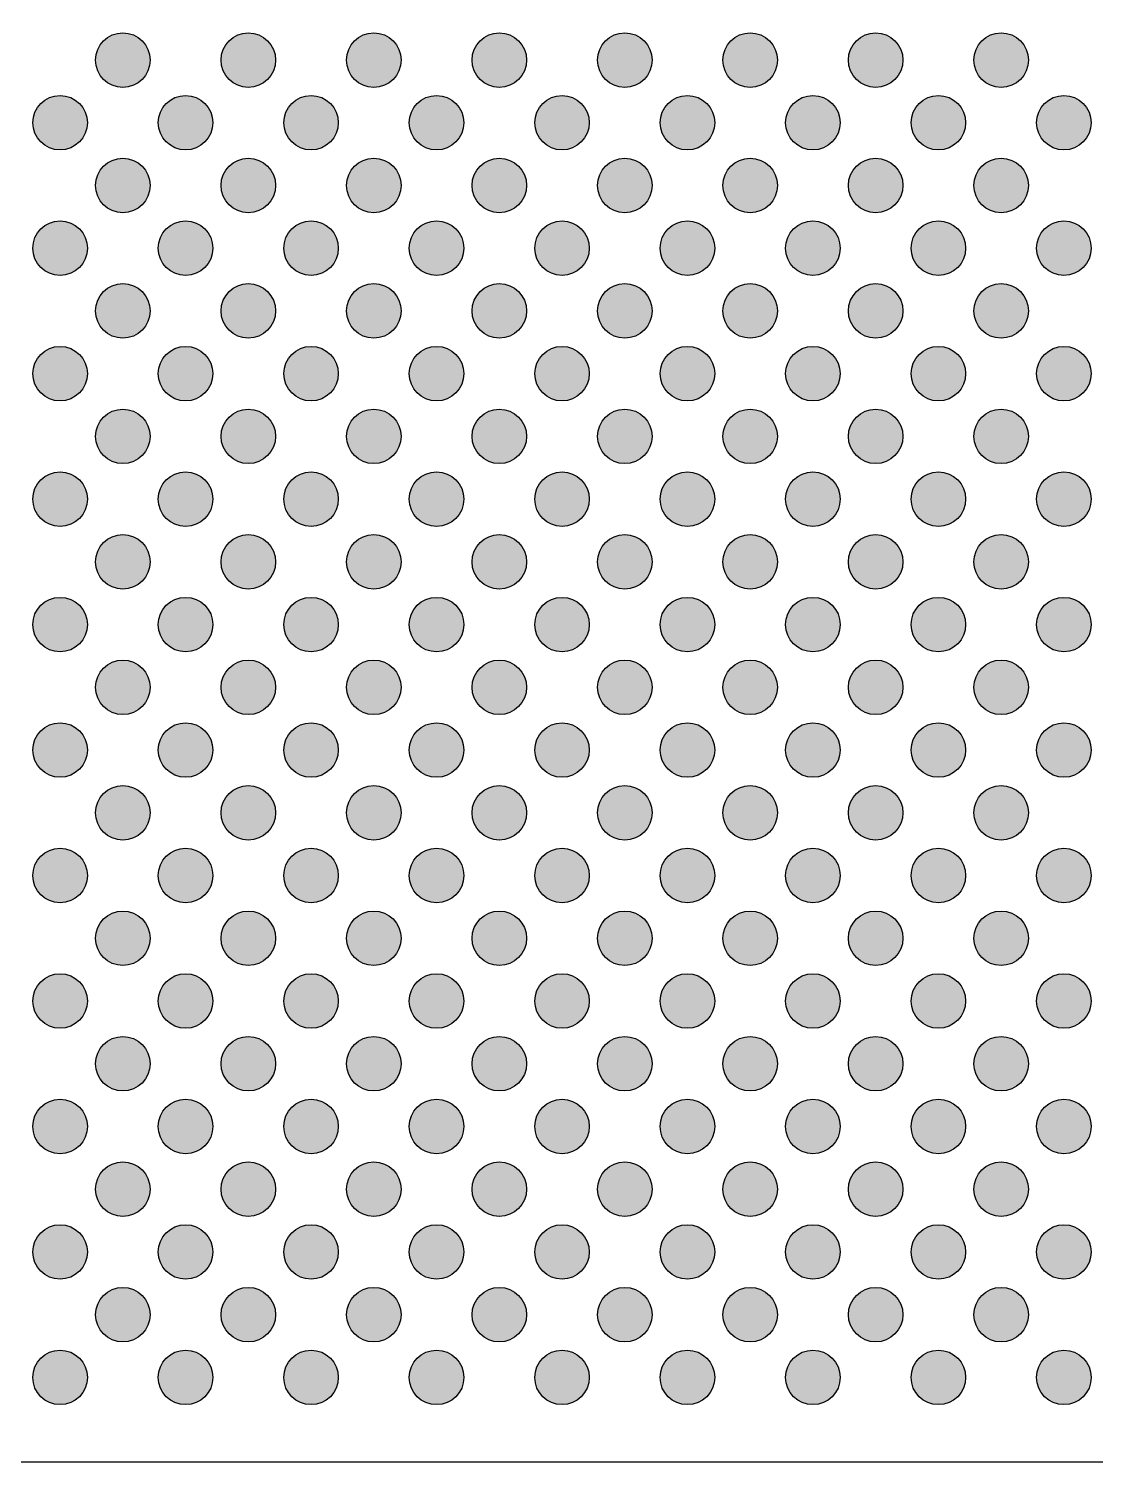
# Model space of a CAD drawing. Extents: x -42000 to 45000, y -40000 to 40000.
# Drawn here: x 10483 to 18898, y -22500 to -11188 of the extents above; entities that cross this region are included whole.
import ezdxf

# ---------------------------------------------------------------- set-up
doc = ezdxf.new("R2010")
doc.units = 0
doc.header["$MEASUREMENT"] = 0
doc.layers.add('PKG_OUTLINE', color=81, linetype='CONTINUOUS')
doc.layers.add('SOLDERMASK_PADS_BTM', color=12, linetype='CONTINUOUS')

msp = doc.modelspace()

# ---------------------------------------------------------------- hatches: boundary and pattern name
at = {"layer": 'SOLDERMASK_PADS_BTM'}
h = msp.add_hatch(color=256, dxfattribs=at)
edge = h.paths.add_edge_path()
edge.add_arc((11226, -11436), 215, 0, 360, ccw=False)
h = msp.add_hatch(color=256, dxfattribs=at)
edge = h.paths.add_edge_path()
edge.add_arc((12216, -11436), 215, 0, 360, ccw=False)
h = msp.add_hatch(color=256, dxfattribs=at)
edge = h.paths.add_edge_path()
edge.add_arc((13206, -11436), 215, 0, 360, ccw=False)
h = msp.add_hatch(color=256, dxfattribs=at)
edge = h.paths.add_edge_path()
edge.add_arc((14196, -11436), 215, 0, 360, ccw=False)
h = msp.add_hatch(color=256, dxfattribs=at)
edge = h.paths.add_edge_path()
edge.add_arc((15186, -11436), 215, 0, 360, ccw=False)
h = msp.add_hatch(color=256, dxfattribs=at)
edge = h.paths.add_edge_path()
edge.add_arc((16175, -11436), 215, 0, 360, ccw=False)
h = msp.add_hatch(color=256, dxfattribs=at)
edge = h.paths.add_edge_path()
edge.add_arc((17165, -11436), 215, 0, 360, ccw=False)
h = msp.add_hatch(color=256, dxfattribs=at)
edge = h.paths.add_edge_path()
edge.add_arc((18155, -11436), 215, 0, 360, ccw=False)
h = msp.add_hatch(color=256, dxfattribs=at)
edge = h.paths.add_edge_path()
edge.add_arc((10731, -11930), 215, 0, 360, ccw=False)
h = msp.add_hatch(color=256, dxfattribs=at)
edge = h.paths.add_edge_path()
edge.add_arc((11721, -11930), 215, 0, 360, ccw=False)
h = msp.add_hatch(color=256, dxfattribs=at)
edge = h.paths.add_edge_path()
edge.add_arc((12711, -11930), 215, 0, 360, ccw=False)
h = msp.add_hatch(color=256, dxfattribs=at)
edge = h.paths.add_edge_path()
edge.add_arc((13701, -11930), 215, 0, 360, ccw=False)
h = msp.add_hatch(color=256, dxfattribs=at)
edge = h.paths.add_edge_path()
edge.add_arc((14691, -11930), 215, 0, 360, ccw=False)
h = msp.add_hatch(color=256, dxfattribs=at)
edge = h.paths.add_edge_path()
edge.add_arc((15680, -11930), 215, 0, 360, ccw=False)
h = msp.add_hatch(color=256, dxfattribs=at)
edge = h.paths.add_edge_path()
edge.add_arc((16670, -11930), 215, 0, 360, ccw=False)
h = msp.add_hatch(color=256, dxfattribs=at)
edge = h.paths.add_edge_path()
edge.add_arc((17660, -11930), 215, 0, 360, ccw=False)
h = msp.add_hatch(color=256, dxfattribs=at)
edge = h.paths.add_edge_path()
edge.add_arc((18650, -11930), 215, 0, 360, ccw=False)
h = msp.add_hatch(color=256, dxfattribs=at)
edge = h.paths.add_edge_path()
edge.add_arc((11226, -12425), 215, 0, 360, ccw=False)
h = msp.add_hatch(color=256, dxfattribs=at)
edge = h.paths.add_edge_path()
edge.add_arc((12216, -12425), 215, 0, 360, ccw=False)
h = msp.add_hatch(color=256, dxfattribs=at)
edge = h.paths.add_edge_path()
edge.add_arc((13206, -12425), 215, 0, 360, ccw=False)
h = msp.add_hatch(color=256, dxfattribs=at)
edge = h.paths.add_edge_path()
edge.add_arc((14196, -12425), 215, 0, 360, ccw=False)
h = msp.add_hatch(color=256, dxfattribs=at)
edge = h.paths.add_edge_path()
edge.add_arc((15186, -12425), 215, 0, 360, ccw=False)
h = msp.add_hatch(color=256, dxfattribs=at)
edge = h.paths.add_edge_path()
edge.add_arc((16175, -12425), 215, 0, 360, ccw=False)
h = msp.add_hatch(color=256, dxfattribs=at)
edge = h.paths.add_edge_path()
edge.add_arc((17165, -12425), 215, 0, 360, ccw=False)
h = msp.add_hatch(color=256, dxfattribs=at)
edge = h.paths.add_edge_path()
edge.add_arc((18155, -12425), 215, 0, 360, ccw=False)
h = msp.add_hatch(color=256, dxfattribs=at)
edge = h.paths.add_edge_path()
edge.add_arc((10731, -12920), 215, 0, 360, ccw=False)
h = msp.add_hatch(color=256, dxfattribs=at)
edge = h.paths.add_edge_path()
edge.add_arc((11721, -12920), 215, 0, 360, ccw=False)
h = msp.add_hatch(color=256, dxfattribs=at)
edge = h.paths.add_edge_path()
edge.add_arc((12711, -12920), 215, 0, 360, ccw=False)
h = msp.add_hatch(color=256, dxfattribs=at)
edge = h.paths.add_edge_path()
edge.add_arc((13701, -12920), 215, 0, 360, ccw=False)
h = msp.add_hatch(color=256, dxfattribs=at)
edge = h.paths.add_edge_path()
edge.add_arc((14691, -12920), 215, 0, 360, ccw=False)
h = msp.add_hatch(color=256, dxfattribs=at)
edge = h.paths.add_edge_path()
edge.add_arc((15680, -12920), 215, 0, 360, ccw=False)
h = msp.add_hatch(color=256, dxfattribs=at)
edge = h.paths.add_edge_path()
edge.add_arc((16670, -12920), 215, 0, 360, ccw=False)
h = msp.add_hatch(color=256, dxfattribs=at)
edge = h.paths.add_edge_path()
edge.add_arc((17660, -12920), 215, 0, 360, ccw=False)
h = msp.add_hatch(color=256, dxfattribs=at)
edge = h.paths.add_edge_path()
edge.add_arc((18650, -12920), 215, 0, 360, ccw=False)
h = msp.add_hatch(color=256, dxfattribs=at)
edge = h.paths.add_edge_path()
edge.add_arc((11226, -13415), 215, 0, 360, ccw=False)
h = msp.add_hatch(color=256, dxfattribs=at)
edge = h.paths.add_edge_path()
edge.add_arc((12216, -13415), 215, 0, 360, ccw=False)
h = msp.add_hatch(color=256, dxfattribs=at)
edge = h.paths.add_edge_path()
edge.add_arc((13206, -13415), 215, 0, 360, ccw=False)
h = msp.add_hatch(color=256, dxfattribs=at)
edge = h.paths.add_edge_path()
edge.add_arc((14196, -13415), 215, 0, 360, ccw=False)
h = msp.add_hatch(color=256, dxfattribs=at)
edge = h.paths.add_edge_path()
edge.add_arc((15186, -13415), 215, 0, 360, ccw=False)
h = msp.add_hatch(color=256, dxfattribs=at)
edge = h.paths.add_edge_path()
edge.add_arc((16175, -13415), 215, 0, 360, ccw=False)
h = msp.add_hatch(color=256, dxfattribs=at)
edge = h.paths.add_edge_path()
edge.add_arc((17165, -13415), 215, 0, 360, ccw=False)
h = msp.add_hatch(color=256, dxfattribs=at)
edge = h.paths.add_edge_path()
edge.add_arc((18155, -13415), 215, 0, 360, ccw=False)
h = msp.add_hatch(color=256, dxfattribs=at)
edge = h.paths.add_edge_path()
edge.add_arc((10731, -13910), 215, 0, 360, ccw=False)
h = msp.add_hatch(color=256, dxfattribs=at)
edge = h.paths.add_edge_path()
edge.add_arc((11721, -13910), 215, 0, 360, ccw=False)
h = msp.add_hatch(color=256, dxfattribs=at)
edge = h.paths.add_edge_path()
edge.add_arc((12711, -13910), 215, 0, 360, ccw=False)
h = msp.add_hatch(color=256, dxfattribs=at)
edge = h.paths.add_edge_path()
edge.add_arc((13701, -13910), 215, 0, 360, ccw=False)
h = msp.add_hatch(color=256, dxfattribs=at)
edge = h.paths.add_edge_path()
edge.add_arc((14691, -13910), 215, 0, 360, ccw=False)
h = msp.add_hatch(color=256, dxfattribs=at)
edge = h.paths.add_edge_path()
edge.add_arc((15680, -13910), 215, 0, 360, ccw=False)
h = msp.add_hatch(color=256, dxfattribs=at)
edge = h.paths.add_edge_path()
edge.add_arc((16670, -13910), 215, 0, 360, ccw=False)
h = msp.add_hatch(color=256, dxfattribs=at)
edge = h.paths.add_edge_path()
edge.add_arc((17660, -13910), 215, 0, 360, ccw=False)
h = msp.add_hatch(color=256, dxfattribs=at)
edge = h.paths.add_edge_path()
edge.add_arc((18650, -13910), 215, 0, 360, ccw=False)
h = msp.add_hatch(color=256, dxfattribs=at)
edge = h.paths.add_edge_path()
edge.add_arc((11226, -14405), 215, 0, 360, ccw=False)
h = msp.add_hatch(color=256, dxfattribs=at)
edge = h.paths.add_edge_path()
edge.add_arc((12216, -14405), 215, 0, 360, ccw=False)
h = msp.add_hatch(color=256, dxfattribs=at)
edge = h.paths.add_edge_path()
edge.add_arc((13206, -14405), 215, 0, 360, ccw=False)
h = msp.add_hatch(color=256, dxfattribs=at)
edge = h.paths.add_edge_path()
edge.add_arc((14196, -14405), 215, 0, 360, ccw=False)
h = msp.add_hatch(color=256, dxfattribs=at)
edge = h.paths.add_edge_path()
edge.add_arc((15186, -14405), 215, 0, 360, ccw=False)
h = msp.add_hatch(color=256, dxfattribs=at)
edge = h.paths.add_edge_path()
edge.add_arc((16175, -14405), 215, 0, 360, ccw=False)
h = msp.add_hatch(color=256, dxfattribs=at)
edge = h.paths.add_edge_path()
edge.add_arc((17165, -14405), 215, 0, 360, ccw=False)
h = msp.add_hatch(color=256, dxfattribs=at)
edge = h.paths.add_edge_path()
edge.add_arc((18155, -14405), 215, 0, 360, ccw=False)
h = msp.add_hatch(color=256, dxfattribs=at)
edge = h.paths.add_edge_path()
edge.add_arc((10731, -14900), 215, 0, 360, ccw=False)
h = msp.add_hatch(color=256, dxfattribs=at)
edge = h.paths.add_edge_path()
edge.add_arc((11721, -14900), 215, 0, 360, ccw=False)
h = msp.add_hatch(color=256, dxfattribs=at)
edge = h.paths.add_edge_path()
edge.add_arc((12711, -14900), 215, 0, 360, ccw=False)
h = msp.add_hatch(color=256, dxfattribs=at)
edge = h.paths.add_edge_path()
edge.add_arc((13701, -14900), 215, 0, 360, ccw=False)
h = msp.add_hatch(color=256, dxfattribs=at)
edge = h.paths.add_edge_path()
edge.add_arc((14691, -14900), 215, 0, 360, ccw=False)
h = msp.add_hatch(color=256, dxfattribs=at)
edge = h.paths.add_edge_path()
edge.add_arc((15680, -14900), 215, 0, 360, ccw=False)
h = msp.add_hatch(color=256, dxfattribs=at)
edge = h.paths.add_edge_path()
edge.add_arc((16670, -14900), 215, 0, 360, ccw=False)
h = msp.add_hatch(color=256, dxfattribs=at)
edge = h.paths.add_edge_path()
edge.add_arc((17660, -14900), 215, 0, 360, ccw=False)
h = msp.add_hatch(color=256, dxfattribs=at)
edge = h.paths.add_edge_path()
edge.add_arc((18650, -14900), 215, 0, 360, ccw=False)
h = msp.add_hatch(color=256, dxfattribs=at)
edge = h.paths.add_edge_path()
edge.add_arc((11226, -15395), 215, 0, 360, ccw=False)
h = msp.add_hatch(color=256, dxfattribs=at)
edge = h.paths.add_edge_path()
edge.add_arc((12216, -15395), 215, 0, 360, ccw=False)
h = msp.add_hatch(color=256, dxfattribs=at)
edge = h.paths.add_edge_path()
edge.add_arc((13206, -15395), 215, 0, 360, ccw=False)
h = msp.add_hatch(color=256, dxfattribs=at)
edge = h.paths.add_edge_path()
edge.add_arc((14196, -15395), 215, 0, 360, ccw=False)
h = msp.add_hatch(color=256, dxfattribs=at)
edge = h.paths.add_edge_path()
edge.add_arc((15186, -15395), 215, 0, 360, ccw=False)
h = msp.add_hatch(color=256, dxfattribs=at)
edge = h.paths.add_edge_path()
edge.add_arc((16175, -15395), 215, 0, 360, ccw=False)
h = msp.add_hatch(color=256, dxfattribs=at)
edge = h.paths.add_edge_path()
edge.add_arc((17165, -15395), 215, 0, 360, ccw=False)
h = msp.add_hatch(color=256, dxfattribs=at)
edge = h.paths.add_edge_path()
edge.add_arc((18155, -15395), 215, 0, 360, ccw=False)
h = msp.add_hatch(color=256, dxfattribs=at)
edge = h.paths.add_edge_path()
edge.add_arc((10731, -15890), 215, 0, 360, ccw=False)
h = msp.add_hatch(color=256, dxfattribs=at)
edge = h.paths.add_edge_path()
edge.add_arc((11721, -15890), 215, 0, 360, ccw=False)
h = msp.add_hatch(color=256, dxfattribs=at)
edge = h.paths.add_edge_path()
edge.add_arc((12711, -15890), 215, 0, 360, ccw=False)
h = msp.add_hatch(color=256, dxfattribs=at)
edge = h.paths.add_edge_path()
edge.add_arc((13701, -15890), 215, 0, 360, ccw=False)
h = msp.add_hatch(color=256, dxfattribs=at)
edge = h.paths.add_edge_path()
edge.add_arc((14691, -15890), 215, 0, 360, ccw=False)
h = msp.add_hatch(color=256, dxfattribs=at)
edge = h.paths.add_edge_path()
edge.add_arc((15680, -15890), 215, 0, 360, ccw=False)
h = msp.add_hatch(color=256, dxfattribs=at)
edge = h.paths.add_edge_path()
edge.add_arc((16670, -15890), 215, 0, 360, ccw=False)
h = msp.add_hatch(color=256, dxfattribs=at)
edge = h.paths.add_edge_path()
edge.add_arc((17660, -15890), 215, 0, 360, ccw=False)
h = msp.add_hatch(color=256, dxfattribs=at)
edge = h.paths.add_edge_path()
edge.add_arc((18650, -15890), 215, 0, 360, ccw=False)
h = msp.add_hatch(color=256, dxfattribs=at)
edge = h.paths.add_edge_path()
edge.add_arc((11226, -16385), 215, 0, 360, ccw=False)
h = msp.add_hatch(color=256, dxfattribs=at)
edge = h.paths.add_edge_path()
edge.add_arc((12216, -16385), 215, 0, 360, ccw=False)
h = msp.add_hatch(color=256, dxfattribs=at)
edge = h.paths.add_edge_path()
edge.add_arc((13206, -16385), 215, 0, 360, ccw=False)
h = msp.add_hatch(color=256, dxfattribs=at)
edge = h.paths.add_edge_path()
edge.add_arc((14196, -16385), 215, 0, 360, ccw=False)
h = msp.add_hatch(color=256, dxfattribs=at)
edge = h.paths.add_edge_path()
edge.add_arc((15186, -16385), 215, 0, 360, ccw=False)
h = msp.add_hatch(color=256, dxfattribs=at)
edge = h.paths.add_edge_path()
edge.add_arc((16175, -16385), 215, 0, 360, ccw=False)
h = msp.add_hatch(color=256, dxfattribs=at)
edge = h.paths.add_edge_path()
edge.add_arc((17165, -16385), 215, 0, 360, ccw=False)
h = msp.add_hatch(color=256, dxfattribs=at)
edge = h.paths.add_edge_path()
edge.add_arc((18155, -16385), 215, 0, 360, ccw=False)
h = msp.add_hatch(color=256, dxfattribs=at)
edge = h.paths.add_edge_path()
edge.add_arc((10731, -16880), 215, 0, 360, ccw=False)
h = msp.add_hatch(color=256, dxfattribs=at)
edge = h.paths.add_edge_path()
edge.add_arc((11721, -16880), 215, 0, 360, ccw=False)
h = msp.add_hatch(color=256, dxfattribs=at)
edge = h.paths.add_edge_path()
edge.add_arc((12711, -16880), 215, 0, 360, ccw=False)
h = msp.add_hatch(color=256, dxfattribs=at)
edge = h.paths.add_edge_path()
edge.add_arc((13701, -16880), 215, 0, 360, ccw=False)
h = msp.add_hatch(color=256, dxfattribs=at)
edge = h.paths.add_edge_path()
edge.add_arc((14691, -16880), 215, 0, 360, ccw=False)
h = msp.add_hatch(color=256, dxfattribs=at)
edge = h.paths.add_edge_path()
edge.add_arc((15680, -16880), 215, 0, 360, ccw=False)
h = msp.add_hatch(color=256, dxfattribs=at)
edge = h.paths.add_edge_path()
edge.add_arc((16670, -16880), 215, 0, 360, ccw=False)
h = msp.add_hatch(color=256, dxfattribs=at)
edge = h.paths.add_edge_path()
edge.add_arc((17660, -16880), 215, 0, 360, ccw=False)
h = msp.add_hatch(color=256, dxfattribs=at)
edge = h.paths.add_edge_path()
edge.add_arc((18650, -16880), 215, 0, 360, ccw=False)
h = msp.add_hatch(color=256, dxfattribs=at)
edge = h.paths.add_edge_path()
edge.add_arc((11226, -17375), 215, 0, 360, ccw=False)
h = msp.add_hatch(color=256, dxfattribs=at)
edge = h.paths.add_edge_path()
edge.add_arc((12216, -17375), 215, 0, 360, ccw=False)
h = msp.add_hatch(color=256, dxfattribs=at)
edge = h.paths.add_edge_path()
edge.add_arc((13206, -17375), 215, 0, 360, ccw=False)
h = msp.add_hatch(color=256, dxfattribs=at)
edge = h.paths.add_edge_path()
edge.add_arc((14196, -17375), 215, 0, 360, ccw=False)
h = msp.add_hatch(color=256, dxfattribs=at)
edge = h.paths.add_edge_path()
edge.add_arc((15186, -17375), 215, 0, 360, ccw=False)
h = msp.add_hatch(color=256, dxfattribs=at)
edge = h.paths.add_edge_path()
edge.add_arc((16175, -17375), 215, 0, 360, ccw=False)
h = msp.add_hatch(color=256, dxfattribs=at)
edge = h.paths.add_edge_path()
edge.add_arc((17165, -17375), 215, 0, 360, ccw=False)
h = msp.add_hatch(color=256, dxfattribs=at)
edge = h.paths.add_edge_path()
edge.add_arc((18155, -17375), 215, 0, 360, ccw=False)
h = msp.add_hatch(color=256, dxfattribs=at)
edge = h.paths.add_edge_path()
edge.add_arc((10731, -17870), 215, 0, 360, ccw=False)
h = msp.add_hatch(color=256, dxfattribs=at)
edge = h.paths.add_edge_path()
edge.add_arc((11721, -17870), 215, 0, 360, ccw=False)
h = msp.add_hatch(color=256, dxfattribs=at)
edge = h.paths.add_edge_path()
edge.add_arc((12711, -17870), 215, 0, 360, ccw=False)
h = msp.add_hatch(color=256, dxfattribs=at)
edge = h.paths.add_edge_path()
edge.add_arc((13701, -17870), 215, 0, 360, ccw=False)
h = msp.add_hatch(color=256, dxfattribs=at)
edge = h.paths.add_edge_path()
edge.add_arc((14691, -17870), 215, 0, 360, ccw=False)
h = msp.add_hatch(color=256, dxfattribs=at)
edge = h.paths.add_edge_path()
edge.add_arc((15680, -17870), 215, 0, 360, ccw=False)
h = msp.add_hatch(color=256, dxfattribs=at)
edge = h.paths.add_edge_path()
edge.add_arc((16670, -17870), 215, 0, 360, ccw=False)
h = msp.add_hatch(color=256, dxfattribs=at)
edge = h.paths.add_edge_path()
edge.add_arc((17660, -17870), 215, 0, 360, ccw=False)
h = msp.add_hatch(color=256, dxfattribs=at)
edge = h.paths.add_edge_path()
edge.add_arc((18650, -17870), 215, 0, 360, ccw=False)
h = msp.add_hatch(color=256, dxfattribs=at)
edge = h.paths.add_edge_path()
edge.add_arc((11226, -18365), 215, 0, 360, ccw=False)
h = msp.add_hatch(color=256, dxfattribs=at)
edge = h.paths.add_edge_path()
edge.add_arc((12216, -18365), 215, 0, 360, ccw=False)
h = msp.add_hatch(color=256, dxfattribs=at)
edge = h.paths.add_edge_path()
edge.add_arc((13206, -18365), 215, 0, 360, ccw=False)
h = msp.add_hatch(color=256, dxfattribs=at)
edge = h.paths.add_edge_path()
edge.add_arc((14196, -18365), 215, 0, 360, ccw=False)
h = msp.add_hatch(color=256, dxfattribs=at)
edge = h.paths.add_edge_path()
edge.add_arc((15186, -18365), 215, 0, 360, ccw=False)
h = msp.add_hatch(color=256, dxfattribs=at)
edge = h.paths.add_edge_path()
edge.add_arc((16175, -18365), 215, 0, 360, ccw=False)
h = msp.add_hatch(color=256, dxfattribs=at)
edge = h.paths.add_edge_path()
edge.add_arc((17165, -18365), 215, 0, 360, ccw=False)
h = msp.add_hatch(color=256, dxfattribs=at)
edge = h.paths.add_edge_path()
edge.add_arc((18155, -18365), 215, 0, 360, ccw=False)
h = msp.add_hatch(color=256, dxfattribs=at)
edge = h.paths.add_edge_path()
edge.add_arc((10731, -18860), 215, 0, 360, ccw=False)
h = msp.add_hatch(color=256, dxfattribs=at)
edge = h.paths.add_edge_path()
edge.add_arc((11721, -18860), 215, 0, 360, ccw=False)
h = msp.add_hatch(color=256, dxfattribs=at)
edge = h.paths.add_edge_path()
edge.add_arc((12711, -18860), 215, 0, 360, ccw=False)
h = msp.add_hatch(color=256, dxfattribs=at)
edge = h.paths.add_edge_path()
edge.add_arc((13701, -18860), 215, 0, 360, ccw=False)
h = msp.add_hatch(color=256, dxfattribs=at)
edge = h.paths.add_edge_path()
edge.add_arc((14691, -18860), 215, 0, 360, ccw=False)
h = msp.add_hatch(color=256, dxfattribs=at)
edge = h.paths.add_edge_path()
edge.add_arc((15680, -18860), 215, 0, 360, ccw=False)
h = msp.add_hatch(color=256, dxfattribs=at)
edge = h.paths.add_edge_path()
edge.add_arc((16670, -18860), 215, 0, 360, ccw=False)
h = msp.add_hatch(color=256, dxfattribs=at)
edge = h.paths.add_edge_path()
edge.add_arc((17660, -18860), 215, 0, 360, ccw=False)
h = msp.add_hatch(color=256, dxfattribs=at)
edge = h.paths.add_edge_path()
edge.add_arc((18650, -18860), 215, 0, 360, ccw=False)
h = msp.add_hatch(color=256, dxfattribs=at)
edge = h.paths.add_edge_path()
edge.add_arc((11226, -19355), 215, 0, 360, ccw=False)
h = msp.add_hatch(color=256, dxfattribs=at)
edge = h.paths.add_edge_path()
edge.add_arc((12216, -19355), 215, 0, 360, ccw=False)
h = msp.add_hatch(color=256, dxfattribs=at)
edge = h.paths.add_edge_path()
edge.add_arc((13206, -19355), 215, 0, 360, ccw=False)
h = msp.add_hatch(color=256, dxfattribs=at)
edge = h.paths.add_edge_path()
edge.add_arc((14196, -19355), 215, 0, 360, ccw=False)
h = msp.add_hatch(color=256, dxfattribs=at)
edge = h.paths.add_edge_path()
edge.add_arc((15186, -19355), 215, 0, 360, ccw=False)
h = msp.add_hatch(color=256, dxfattribs=at)
edge = h.paths.add_edge_path()
edge.add_arc((16175, -19355), 215, 0, 360, ccw=False)
h = msp.add_hatch(color=256, dxfattribs=at)
edge = h.paths.add_edge_path()
edge.add_arc((17165, -19355), 215, 0, 360, ccw=False)
h = msp.add_hatch(color=256, dxfattribs=at)
edge = h.paths.add_edge_path()
edge.add_arc((18155, -19355), 215, 0, 360, ccw=False)
h = msp.add_hatch(color=256, dxfattribs=at)
edge = h.paths.add_edge_path()
edge.add_arc((10731, -19850), 215, 0, 360, ccw=False)
h = msp.add_hatch(color=256, dxfattribs=at)
edge = h.paths.add_edge_path()
edge.add_arc((11721, -19850), 215, 0, 360, ccw=False)
h = msp.add_hatch(color=256, dxfattribs=at)
edge = h.paths.add_edge_path()
edge.add_arc((12711, -19850), 215, 0, 360, ccw=False)
h = msp.add_hatch(color=256, dxfattribs=at)
edge = h.paths.add_edge_path()
edge.add_arc((13701, -19850), 215, 0, 360, ccw=False)
h = msp.add_hatch(color=256, dxfattribs=at)
edge = h.paths.add_edge_path()
edge.add_arc((14691, -19850), 215, 0, 360, ccw=False)
h = msp.add_hatch(color=256, dxfattribs=at)
edge = h.paths.add_edge_path()
edge.add_arc((15680, -19850), 215, 0, 360, ccw=False)
h = msp.add_hatch(color=256, dxfattribs=at)
edge = h.paths.add_edge_path()
edge.add_arc((16670, -19850), 215, 0, 360, ccw=False)
h = msp.add_hatch(color=256, dxfattribs=at)
edge = h.paths.add_edge_path()
edge.add_arc((17660, -19850), 215, 0, 360, ccw=False)
h = msp.add_hatch(color=256, dxfattribs=at)
edge = h.paths.add_edge_path()
edge.add_arc((18650, -19850), 215, 0, 360, ccw=False)
h = msp.add_hatch(color=256, dxfattribs=at)
edge = h.paths.add_edge_path()
edge.add_arc((11226, -20345), 215, 0, 360, ccw=False)
h = msp.add_hatch(color=256, dxfattribs=at)
edge = h.paths.add_edge_path()
edge.add_arc((12216, -20345), 215, 0, 360, ccw=False)
h = msp.add_hatch(color=256, dxfattribs=at)
edge = h.paths.add_edge_path()
edge.add_arc((13206, -20345), 215, 0, 360, ccw=False)
h = msp.add_hatch(color=256, dxfattribs=at)
edge = h.paths.add_edge_path()
edge.add_arc((14196, -20345), 215, 0, 360, ccw=False)
h = msp.add_hatch(color=256, dxfattribs=at)
edge = h.paths.add_edge_path()
edge.add_arc((15186, -20345), 215, 0, 360, ccw=False)
h = msp.add_hatch(color=256, dxfattribs=at)
edge = h.paths.add_edge_path()
edge.add_arc((16175, -20345), 215, 0, 360, ccw=False)
h = msp.add_hatch(color=256, dxfattribs=at)
edge = h.paths.add_edge_path()
edge.add_arc((17165, -20345), 215, 0, 360, ccw=False)
h = msp.add_hatch(color=256, dxfattribs=at)
edge = h.paths.add_edge_path()
edge.add_arc((18155, -20345), 215, 0, 360, ccw=False)
h = msp.add_hatch(color=256, dxfattribs=at)
edge = h.paths.add_edge_path()
edge.add_arc((10731, -20840), 215, 0, 360, ccw=False)
h = msp.add_hatch(color=256, dxfattribs=at)
edge = h.paths.add_edge_path()
edge.add_arc((11721, -20840), 215, 0, 360, ccw=False)
h = msp.add_hatch(color=256, dxfattribs=at)
edge = h.paths.add_edge_path()
edge.add_arc((12711, -20840), 215, 0, 360, ccw=False)
h = msp.add_hatch(color=256, dxfattribs=at)
edge = h.paths.add_edge_path()
edge.add_arc((13701, -20840), 215, 0, 360, ccw=False)
h = msp.add_hatch(color=256, dxfattribs=at)
edge = h.paths.add_edge_path()
edge.add_arc((14691, -20840), 215, 0, 360, ccw=False)
h = msp.add_hatch(color=256, dxfattribs=at)
edge = h.paths.add_edge_path()
edge.add_arc((15680, -20840), 215, 0, 360, ccw=False)
h = msp.add_hatch(color=256, dxfattribs=at)
edge = h.paths.add_edge_path()
edge.add_arc((16670, -20840), 215, 0, 360, ccw=False)
h = msp.add_hatch(color=256, dxfattribs=at)
edge = h.paths.add_edge_path()
edge.add_arc((17660, -20840), 215, 0, 360, ccw=False)
h = msp.add_hatch(color=256, dxfattribs=at)
edge = h.paths.add_edge_path()
edge.add_arc((18650, -20840), 215, 0, 360, ccw=False)
h = msp.add_hatch(color=256, dxfattribs=at)
edge = h.paths.add_edge_path()
edge.add_arc((11226, -21335), 215, 0, 360, ccw=False)
h = msp.add_hatch(color=256, dxfattribs=at)
edge = h.paths.add_edge_path()
edge.add_arc((12216, -21335), 215, 0, 360, ccw=False)
h = msp.add_hatch(color=256, dxfattribs=at)
edge = h.paths.add_edge_path()
edge.add_arc((13206, -21335), 215, 0, 360, ccw=False)
h = msp.add_hatch(color=256, dxfattribs=at)
edge = h.paths.add_edge_path()
edge.add_arc((14196, -21335), 215, 0, 360, ccw=False)
h = msp.add_hatch(color=256, dxfattribs=at)
edge = h.paths.add_edge_path()
edge.add_arc((15186, -21335), 215, 0, 360, ccw=False)
h = msp.add_hatch(color=256, dxfattribs=at)
edge = h.paths.add_edge_path()
edge.add_arc((16175, -21335), 215, 0, 360, ccw=False)
h = msp.add_hatch(color=256, dxfattribs=at)
edge = h.paths.add_edge_path()
edge.add_arc((17165, -21335), 215, 0, 360, ccw=False)
h = msp.add_hatch(color=256, dxfattribs=at)
edge = h.paths.add_edge_path()
edge.add_arc((18155, -21335), 215, 0, 360, ccw=False)
h = msp.add_hatch(color=256, dxfattribs=at)
edge = h.paths.add_edge_path()
edge.add_arc((10731, -21830), 215, 0, 360, ccw=False)
h = msp.add_hatch(color=256, dxfattribs=at)
edge = h.paths.add_edge_path()
edge.add_arc((11721, -21830), 215, 0, 360, ccw=False)
h = msp.add_hatch(color=256, dxfattribs=at)
edge = h.paths.add_edge_path()
edge.add_arc((12711, -21830), 215, 0, 360, ccw=False)
h = msp.add_hatch(color=256, dxfattribs=at)
edge = h.paths.add_edge_path()
edge.add_arc((13701, -21830), 215, 0, 360, ccw=False)
h = msp.add_hatch(color=256, dxfattribs=at)
edge = h.paths.add_edge_path()
edge.add_arc((14691, -21830), 215, 0, 360, ccw=False)
h = msp.add_hatch(color=256, dxfattribs=at)
edge = h.paths.add_edge_path()
edge.add_arc((15680, -21830), 215, 0, 360, ccw=False)
h = msp.add_hatch(color=256, dxfattribs=at)
edge = h.paths.add_edge_path()
edge.add_arc((16670, -21830), 215, 0, 360, ccw=False)
h = msp.add_hatch(color=256, dxfattribs=at)
edge = h.paths.add_edge_path()
edge.add_arc((17660, -21830), 215, 0, 360, ccw=False)
h = msp.add_hatch(color=256, dxfattribs=at)
edge = h.paths.add_edge_path()
edge.add_arc((18650, -21830), 215, 0, 360, ccw=False)

# ---------------------------------------------------------------- linework, layer by layer
at = {"layer": 'PKG_OUTLINE'}
msp.add_lwpolyline([(-26250, -22500), (-26250, 22500), (26250, 22500), (26250, -22500)], close=True, dxfattribs=at)
at = {"layer": 'SOLDERMASK_PADS_BTM'}
for centre in [(11226, -11436), (12216, -11436), (13206, -11436), (14196, -11436), (15186, -11436), (16175, -11436), (17165, -11436), (18155, -11436), (10731, -11930), (11721, -11930), (12711, -11930), (13701, -11930), (14691, -11930), (15680, -11930), (16670, -11930), (17660, -11930), (18650, -11930), (11226, -12425), (12216, -12425), (13206, -12425), (14196, -12425), (15186, -12425), (16175, -12425), (17165, -12425), (18155, -12425), (10731, -12920), (11721, -12920), (12711, -12920), (13701, -12920), (14691, -12920), (15680, -12920), (16670, -12920), (17660, -12920), (18650, -12920), (11226, -13415), (12216, -13415), (13206, -13415), (14196, -13415), (15186, -13415), (16175, -13415), (17165, -13415), (18155, -13415), (10731, -13910), (11721, -13910), (12711, -13910), (13701, -13910), (14691, -13910), (15680, -13910), (16670, -13910), (17660, -13910), (18650, -13910), (11226, -14405), (12216, -14405), (13206, -14405), (14196, -14405), (15186, -14405), (16175, -14405), (17165, -14405), (18155, -14405), (10731, -14900), (11721, -14900), (12711, -14900), (13701, -14900), (14691, -14900), (15680, -14900), (16670, -14900), (17660, -14900), (18650, -14900), (11226, -15395), (12216, -15395), (13206, -15395), (14196, -15395), (15186, -15395), (16175, -15395), (17165, -15395), (18155, -15395), (10731, -15890), (11721, -15890), (12711, -15890), (13701, -15890), (14691, -15890), (15680, -15890), (16670, -15890), (17660, -15890), (18650, -15890), (11226, -16385), (12216, -16385), (13206, -16385), (14196, -16385), (15186, -16385), (16175, -16385), (17165, -16385), (18155, -16385), (10731, -16880), (11721, -16880), (12711, -16880), (13701, -16880), (14691, -16880), (15680, -16880), (16670, -16880), (17660, -16880), (18650, -16880), (11226, -17375), (12216, -17375), (13206, -17375), (14196, -17375), (15186, -17375), (16175, -17375), (17165, -17375), (18155, -17375), (10731, -17870), (11721, -17870), (12711, -17870), (13701, -17870), (14691, -17870), (15680, -17870), (16670, -17870), (17660, -17870), (18650, -17870), (11226, -18365), (12216, -18365), (13206, -18365), (14196, -18365), (15186, -18365), (16175, -18365), (17165, -18365), (18155, -18365), (10731, -18860), (11721, -18860), (12711, -18860), (13701, -18860), (14691, -18860), (15680, -18860), (16670, -18860), (17660, -18860), (18650, -18860), (11226, -19355), (12216, -19355), (13206, -19355), (14196, -19355), (15186, -19355), (16175, -19355), (17165, -19355), (18155, -19355), (10731, -19850), (11721, -19850), (12711, -19850), (13701, -19850), (14691, -19850), (15680, -19850), (16670, -19850), (17660, -19850), (18650, -19850), (11226, -20345), (12216, -20345), (13206, -20345), (14196, -20345), (15186, -20345), (16175, -20345), (17165, -20345), (18155, -20345), (10731, -20840), (11721, -20840), (12711, -20840), (13701, -20840), (14691, -20840), (15680, -20840), (16670, -20840), (17660, -20840), (18650, -20840), (11226, -21335), (12216, -21335), (13206, -21335), (14196, -21335), (15186, -21335), (16175, -21335), (17165, -21335), (18155, -21335), (10731, -21830), (11721, -21830), (12711, -21830), (13701, -21830), (14691, -21830), (15680, -21830), (16670, -21830), (17660, -21830), (18650, -21830)]:
    msp.add_circle(centre, 215, dxfattribs=at)

doc.saveas('drawing.dxf')
